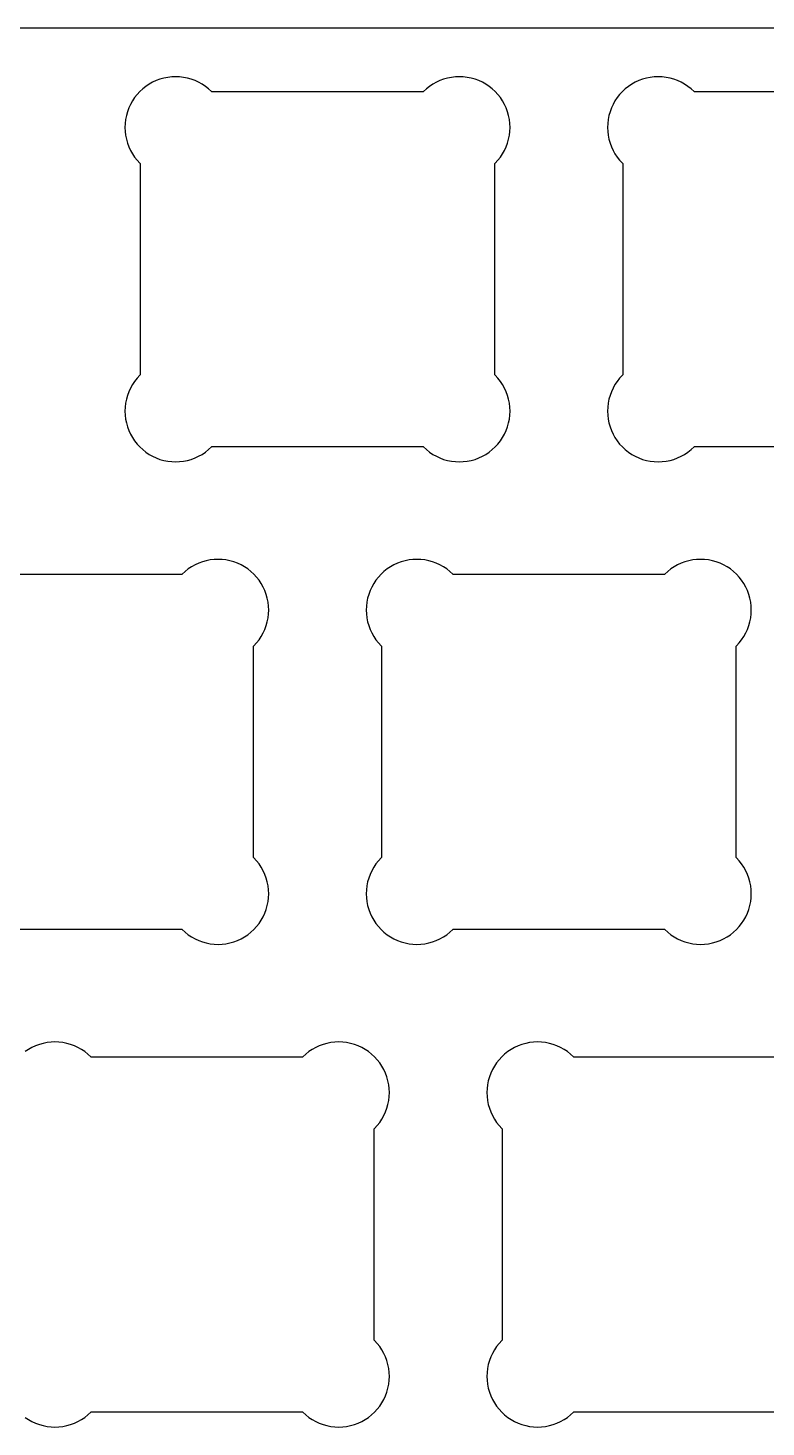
# Model space of a CAD drawing. Extents: x 0 to 286, y 0 to 95.
# Drawn here: x 188.7 to 217.8, y 40.1 to 95.3 of the extents above; entities that cross this region are included whole.
import ezdxf

# ---------------------------------------------------------------- set-up
doc = ezdxf.new("R2010")
doc.units = 0
doc.layers.get('0').update_dxf_attribs({"linetype": 'CONTINUOUS'})

msp = doc.modelspace()

# ---------------------------------------------------------------- linework, layer by layer
at = {"color": 0}
for p, q in [((0.09508, 95.3424), (285.845, 95.3424)), ((194.052, 93.3619), (193.901, 93.3207)), ((194.207, 93.3937), (194.052, 93.3619)), ((194.363, 93.4117), (194.207, 93.3937)), ((194.52, 93.4173), (194.363, 93.4117)), ((194.675, 93.4117), (194.52, 93.4173)), ((194.831, 93.3937), (194.675, 93.4117)), ((194.986, 93.3619), (194.831, 93.3937)), ((195.137, 93.3207), (194.986, 93.3619)), ((205.253, 93.3619), (205.1, 93.3207)), ((205.406, 93.3937), (205.253, 93.3619)), ((205.563, 93.4117), (205.406, 93.3937)), ((205.721, 93.4173), (205.563, 93.4117)), ((205.876, 93.4117), (205.721, 93.4173)), ((206.032, 93.3937), (205.876, 93.4117)), ((206.186, 93.3619), (206.032, 93.3937)), ((206.338, 93.3207), (206.186, 93.3619)), ((213.102, 93.3619), (212.951, 93.3207)), ((213.257, 93.3937), (213.102, 93.3619)), ((213.413, 93.4117), (213.257, 93.3937)), ((213.57, 93.4173), (213.413, 93.4117)), ((213.725, 93.4117), (213.57, 93.4173)), ((213.881, 93.3937), (213.725, 93.4117)), ((214.036, 93.3619), (213.881, 93.3937)), ((214.187, 93.3207), (214.036, 93.3619)), ((193.105, 92.8328), (192.998, 92.7171)), ((193.22, 92.939), (193.105, 92.8328)), ((193.344, 93.037), (193.22, 92.939)), ((193.475, 93.1238), (193.344, 93.037)), ((193.612, 93.2007), (193.475, 93.1238)), ((193.754, 93.2656), (193.612, 93.2007)), ((193.901, 93.3207), (193.754, 93.2656)), ((195.285, 93.2656), (195.137, 93.3207)), ((195.427, 93.2007), (195.285, 93.2656)), ((195.564, 93.1238), (195.427, 93.2007)), ((195.695, 93.037), (195.564, 93.1238)), ((195.818, 92.939), (195.695, 93.037)), ((195.933, 92.8328), (195.818, 92.939)), ((195.947, 92.8176), (195.933, 92.8328)), ((204.291, 92.8176), (195.947, 92.8176)), ((204.305, 92.8328), (204.291, 92.8176)), ((204.421, 92.939), (204.305, 92.8328)), ((204.544, 93.037), (204.421, 92.939)), ((204.675, 93.1238), (204.544, 93.037)), ((204.812, 93.2007), (204.675, 93.1238)), ((204.954, 93.2656), (204.812, 93.2007)), ((205.1, 93.3207), (204.954, 93.2656)), ((206.485, 93.2656), (206.338, 93.3207)), ((206.627, 93.2007), (206.485, 93.2656)), ((206.764, 93.1238), (206.627, 93.2007)), ((206.895, 93.037), (206.764, 93.1238)), ((207.017, 92.939), (206.895, 93.037)), ((207.134, 92.8328), (207.017, 92.939)), ((207.24, 92.7171), (207.134, 92.8328)), ((212.155, 92.8328), (212.048, 92.7171)), ((212.27, 92.939), (212.155, 92.8328)), ((212.394, 93.037), (212.27, 92.939)), ((212.525, 93.1238), (212.394, 93.037)), ((212.662, 93.2007), (212.525, 93.1238)), ((212.804, 93.2656), (212.662, 93.2007)), ((212.951, 93.3207), (212.804, 93.2656)), ((214.335, 93.2656), (214.187, 93.3207)), ((214.477, 93.2007), (214.335, 93.2656)), ((214.614, 93.1238), (214.477, 93.2007)), ((214.745, 93.037), (214.614, 93.1238)), ((214.868, 92.939), (214.745, 93.037)), ((214.983, 92.8328), (214.868, 92.939)), ((214.997, 92.8176), (214.983, 92.8328)), ((223.341, 92.8176), (214.997, 92.8176)), ((192.737, 92.3272), (192.672, 92.184)), ((192.814, 92.4623), (192.737, 92.3272)), ((192.901, 92.5932), (192.814, 92.4623)), ((192.998, 92.7171), (192.901, 92.5932)), ((207.338, 92.5932), (207.24, 92.7171)), ((207.425, 92.4623), (207.338, 92.5932)), ((207.502, 92.3272), (207.425, 92.4623)), ((207.567, 92.184), (207.502, 92.3272)), ((211.787, 92.3272), (211.722, 92.184)), ((211.864, 92.4623), (211.787, 92.3272)), ((211.951, 92.5932), (211.864, 92.4623)), ((212.048, 92.7171), (211.951, 92.5932)), ((192.544, 91.7303), (192.526, 91.5748)), ((192.575, 91.8849), (192.544, 91.7303)), ((192.617, 92.0365), (192.575, 91.8849)), ((192.672, 92.184), (192.617, 92.0365)), ((207.622, 92.0365), (207.567, 92.184)), ((207.663, 91.8849), (207.622, 92.0365)), ((207.695, 91.7303), (207.663, 91.8849)), ((207.713, 91.5748), (207.695, 91.7303)), ((211.594, 91.7303), (211.576, 91.5748)), ((211.625, 91.8849), (211.594, 91.7303)), ((211.667, 92.0365), (211.625, 91.8849)), ((211.722, 92.184), (211.667, 92.0365)), ((192.526, 91.5748), (192.519, 91.4178)), ((192.519, 91.4178), (192.526, 91.2619)), ((192.526, 91.2619), (192.544, 91.1063)), ((207.695, 91.1063), (207.713, 91.2619)), ((207.72, 91.4178), (207.713, 91.5748)), ((207.713, 91.2619), (207.72, 91.4178)), ((211.576, 91.5748), (211.569, 91.4178)), ((211.569, 91.4178), (211.576, 91.2619)), ((211.576, 91.2619), (211.594, 91.1063)), ((192.544, 91.1063), (192.575, 90.9518)), ((192.575, 90.9518), (192.617, 90.8004)), ((192.617, 90.8004), (192.672, 90.653)), ((192.672, 90.653), (192.737, 90.5108)), ((207.502, 90.5108), (207.567, 90.653)), ((207.567, 90.653), (207.622, 90.8004)), ((207.622, 90.8004), (207.663, 90.9518)), ((207.663, 90.9518), (207.695, 91.1063)), ((211.594, 91.1063), (211.625, 90.9518)), ((211.625, 90.9518), (211.667, 90.8004)), ((211.667, 90.8004), (211.722, 90.653)), ((211.722, 90.653), (211.787, 90.5108)), ((192.737, 90.5108), (192.814, 90.3732)), ((192.814, 90.3732), (192.901, 90.2423)), ((192.901, 90.2423), (192.998, 90.1196)), ((192.998, 90.1196), (193.105, 90.0038)), ((207.134, 90.0038), (207.24, 90.1196)), ((207.24, 90.1196), (207.338, 90.2423)), ((207.338, 90.2423), (207.425, 90.3732)), ((207.425, 90.3732), (207.502, 90.5108)), ((211.787, 90.5108), (211.864, 90.3732)), ((211.864, 90.3732), (211.951, 90.2423)), ((211.951, 90.2423), (212.048, 90.1196)), ((212.048, 90.1196), (212.155, 90.0038)), ((193.105, 90.0038), (193.12, 89.9901)), ((193.12, 89.9901), (193.12, 81.6462)), ((207.119, 89.9901), (207.134, 90.0038)), ((207.119, 81.6462), (207.119, 89.9901)), ((212.155, 90.0038), (212.17, 89.9901)), ((212.17, 89.9901), (212.17, 81.6462)), ((192.814, 81.2631), (192.737, 81.1251)), ((192.901, 81.394), (192.814, 81.2631)), ((192.998, 81.5164), (192.901, 81.394)), ((193.105, 81.6321), (192.998, 81.5164)), ((193.12, 81.6462), (193.105, 81.6321)), ((207.134, 81.6321), (207.119, 81.6462)), ((207.24, 81.5164), (207.134, 81.6321)), ((207.338, 81.394), (207.24, 81.5164)), ((207.425, 81.2631), (207.338, 81.394)), ((207.502, 81.1251), (207.425, 81.2631)), ((211.864, 81.2631), (211.787, 81.1251)), ((211.951, 81.394), (211.864, 81.2631)), ((212.048, 81.5164), (211.951, 81.394)), ((212.155, 81.6321), (212.048, 81.5164)), ((212.17, 81.6462), (212.155, 81.6321)), ((192.575, 80.6842), (192.544, 80.5311)), ((192.617, 80.8373), (192.575, 80.6842)), ((192.672, 80.9833), (192.617, 80.8373)), ((192.737, 81.1251), (192.672, 80.9833)), ((207.567, 80.9833), (207.502, 81.1251)), ((207.622, 80.8373), (207.567, 80.9833)), ((207.663, 80.6842), (207.622, 80.8373)), ((207.695, 80.5311), (207.663, 80.6842)), ((211.625, 80.6842), (211.594, 80.5311)), ((211.667, 80.8373), (211.625, 80.6842)), ((211.722, 80.9833), (211.667, 80.8373)), ((211.787, 81.1251), (211.722, 80.9833)), ((192.526, 80.3741), (192.519, 80.2171)), ((192.519, 80.2171), (192.526, 80.0612)), ((192.544, 80.5311), (192.526, 80.3741)), ((207.713, 80.3741), (207.695, 80.5311)), ((207.72, 80.2171), (207.713, 80.3741)), ((207.713, 80.0612), (207.72, 80.2171)), ((211.576, 80.3741), (211.569, 80.2171)), ((211.569, 80.2171), (211.576, 80.0612)), ((211.594, 80.5311), (211.576, 80.3741)), ((192.526, 80.0612), (192.544, 79.9056)), ((192.544, 79.9056), (192.575, 79.7511)), ((192.575, 79.7511), (192.617, 79.5997)), ((192.617, 79.5997), (192.672, 79.4523)), ((207.567, 79.4523), (207.622, 79.5997)), ((207.622, 79.5997), (207.663, 79.7511)), ((207.663, 79.7511), (207.695, 79.9056)), ((207.695, 79.9056), (207.713, 80.0612)), ((211.576, 80.0612), (211.594, 79.9056)), ((211.594, 79.9056), (211.625, 79.7511)), ((211.625, 79.7511), (211.667, 79.5997)), ((211.667, 79.5997), (211.722, 79.4523)), ((192.672, 79.4523), (192.737, 79.3101)), ((192.737, 79.3101), (192.814, 79.1739)), ((192.814, 79.1739), (192.901, 79.043)), ((192.901, 79.043), (192.998, 78.9203)), ((207.24, 78.9203), (207.338, 79.043)), ((207.338, 79.043), (207.425, 79.1739)), ((207.425, 79.1739), (207.502, 79.3101)), ((207.502, 79.3101), (207.567, 79.4523)), ((211.722, 79.4523), (211.787, 79.3101)), ((211.787, 79.3101), (211.864, 79.1739)), ((211.864, 79.1739), (211.951, 79.043)), ((211.951, 79.043), (212.048, 78.9203)), ((192.998, 78.9203), (193.105, 78.8031)), ((193.105, 78.8031), (193.22, 78.697)), ((193.22, 78.697), (193.344, 78.5992)), ((193.344, 78.5992), (193.475, 78.5125)), ((193.475, 78.5125), (193.612, 78.4352)), ((193.612, 78.4352), (193.754, 78.3703)), ((195.285, 78.3703), (195.427, 78.4352)), ((195.427, 78.4352), (195.564, 78.5125)), ((195.564, 78.5125), (195.695, 78.5992)), ((195.695, 78.5992), (195.818, 78.697)), ((195.818, 78.697), (195.933, 78.8031)), ((195.933, 78.8031), (195.947, 78.8183)), ((195.947, 78.8183), (204.291, 78.8183)), ((204.291, 78.8183), (204.305, 78.8031)), ((204.305, 78.8031), (204.421, 78.697)), ((204.421, 78.697), (204.544, 78.5992)), ((204.544, 78.5992), (204.675, 78.5125)), ((204.675, 78.5125), (204.812, 78.4352)), ((204.812, 78.4352), (204.954, 78.3703)), ((206.485, 78.3703), (206.627, 78.4352)), ((206.627, 78.4352), (206.764, 78.5125)), ((206.764, 78.5125), (206.895, 78.5992)), ((206.895, 78.5992), (207.017, 78.697)), ((207.017, 78.697), (207.134, 78.8031)), ((207.134, 78.8031), (207.24, 78.9203)), ((212.048, 78.9203), (212.155, 78.8031)), ((212.155, 78.8031), (212.27, 78.697)), ((212.27, 78.697), (212.394, 78.5992)), ((212.394, 78.5992), (212.525, 78.5125)), ((212.525, 78.5125), (212.662, 78.4352)), ((212.662, 78.4352), (212.804, 78.3703)), ((214.335, 78.3703), (214.477, 78.4352)), ((214.477, 78.4352), (214.614, 78.5125)), ((214.614, 78.5125), (214.745, 78.5992)), ((214.745, 78.5992), (214.868, 78.697)), ((214.868, 78.697), (214.983, 78.8031)), ((214.983, 78.8031), (214.997, 78.8183)), ((214.997, 78.8183), (223.341, 78.8183)), ((193.754, 78.3703), (193.901, 78.3153)), ((193.901, 78.3153), (194.052, 78.274)), ((194.052, 78.274), (194.207, 78.2422)), ((194.207, 78.2422), (194.363, 78.2242)), ((194.363, 78.2242), (194.52, 78.2175)), ((194.52, 78.2175), (194.675, 78.2242)), ((194.675, 78.2242), (194.831, 78.2422)), ((194.831, 78.2422), (194.986, 78.274)), ((194.986, 78.274), (195.137, 78.3153)), ((195.137, 78.3153), (195.285, 78.3703)), ((204.954, 78.3703), (205.1, 78.3153)), ((205.1, 78.3153), (205.253, 78.274)), ((205.253, 78.274), (205.406, 78.2422)), ((205.406, 78.2422), (205.563, 78.2242)), ((205.563, 78.2242), (205.721, 78.2175)), ((205.721, 78.2175), (205.876, 78.2242)), ((205.876, 78.2242), (206.032, 78.2422)), ((206.032, 78.2422), (206.186, 78.274)), ((206.186, 78.274), (206.338, 78.3153)), ((206.338, 78.3153), (206.485, 78.3703)), ((212.804, 78.3703), (212.951, 78.3153)), ((212.951, 78.3153), (213.102, 78.274)), ((213.102, 78.274), (213.257, 78.2422)), ((213.257, 78.2422), (213.413, 78.2242)), ((213.413, 78.2242), (213.57, 78.2175)), ((213.57, 78.2175), (213.725, 78.2242)), ((213.725, 78.2242), (213.881, 78.2422)), ((213.881, 78.2422), (214.036, 78.274)), ((214.036, 78.274), (214.187, 78.3153)), ((214.187, 78.3153), (214.335, 78.3703)), ((195.15, 74.0738), (195.019, 73.987)), ((195.287, 74.1507), (195.15, 74.0738)), ((195.429, 74.2156), (195.287, 74.1507)), ((195.575, 74.2707), (195.429, 74.2156)), ((195.728, 74.3119), (195.575, 74.2707)), ((195.881, 74.3437), (195.728, 74.3119)), ((196.038, 74.3617), (195.881, 74.3437)), ((196.196, 74.3673), (196.038, 74.3617)), ((196.351, 74.3617), (196.196, 74.3673)), ((196.507, 74.3437), (196.351, 74.3617)), ((196.661, 74.3119), (196.507, 74.3437)), ((196.813, 74.2707), (196.661, 74.3119)), ((196.96, 74.2156), (196.813, 74.2707)), ((197.102, 74.1507), (196.96, 74.2156)), ((197.239, 74.0738), (197.102, 74.1507)), ((197.37, 73.987), (197.239, 74.0738)), ((203, 74.0738), (202.869, 73.987)), ((203.137, 74.1507), (203, 74.0738)), ((203.279, 74.2156), (203.137, 74.1507)), ((203.426, 74.2707), (203.279, 74.2156)), ((203.577, 74.3119), (203.426, 74.2707)), ((203.732, 74.3437), (203.577, 74.3119)), ((203.888, 74.3617), (203.732, 74.3437)), ((204.045, 74.3673), (203.888, 74.3617)), ((204.2, 74.3617), (204.045, 74.3673)), ((204.356, 74.3437), (204.2, 74.3617)), ((204.511, 74.3119), (204.356, 74.3437)), ((204.662, 74.2707), (204.511, 74.3119)), ((204.81, 74.2156), (204.662, 74.2707)), ((204.952, 74.1507), (204.81, 74.2156)), ((205.089, 74.0738), (204.952, 74.1507)), ((205.22, 73.987), (205.089, 74.0738)), ((214.2, 74.0738), (214.069, 73.987)), ((214.337, 74.1507), (214.2, 74.0738)), ((214.479, 74.2156), (214.337, 74.1507)), ((214.625, 74.2707), (214.479, 74.2156)), ((214.778, 74.3119), (214.625, 74.2707)), ((214.931, 74.3437), (214.778, 74.3119)), ((215.088, 74.3617), (214.931, 74.3437)), ((215.246, 74.3673), (215.088, 74.3617)), ((215.401, 74.3617), (215.246, 74.3673)), ((215.557, 74.3437), (215.401, 74.3617)), ((215.711, 74.3119), (215.557, 74.3437)), ((215.863, 74.2707), (215.711, 74.3119)), ((216.01, 74.2156), (215.863, 74.2707)), ((216.152, 74.1507), (216.01, 74.2156)), ((216.289, 74.0738), (216.152, 74.1507)), ((216.42, 73.987), (216.289, 74.0738)), ((194.766, 73.7676), (186.422, 73.7676)), ((194.78, 73.7828), (194.766, 73.7676)), ((194.896, 73.889), (194.78, 73.7828)), ((195.019, 73.987), (194.896, 73.889)), ((197.492, 73.889), (197.37, 73.987)), ((197.609, 73.7828), (197.492, 73.889)), ((197.715, 73.6671), (197.609, 73.7828)), ((197.813, 73.5432), (197.715, 73.6671)), ((197.9, 73.4124), (197.813, 73.5432)), ((202.426, 73.5432), (202.339, 73.4124)), ((202.523, 73.6671), (202.426, 73.5432)), ((202.63, 73.7828), (202.523, 73.6671)), ((202.745, 73.889), (202.63, 73.7828)), ((202.869, 73.987), (202.745, 73.889)), ((205.343, 73.889), (205.22, 73.987)), ((205.458, 73.7828), (205.343, 73.889)), ((205.472, 73.7676), (205.458, 73.7828)), ((213.816, 73.7676), (205.472, 73.7676)), ((213.83, 73.7828), (213.816, 73.7676)), ((213.946, 73.889), (213.83, 73.7828)), ((214.069, 73.987), (213.946, 73.889)), ((216.542, 73.889), (216.42, 73.987)), ((216.659, 73.7828), (216.542, 73.889)), ((216.765, 73.6671), (216.659, 73.7828)), ((216.863, 73.5432), (216.765, 73.6671)), ((216.95, 73.4124), (216.863, 73.5432)), ((197.977, 73.2758), (197.9, 73.4124)), ((198.042, 73.134), (197.977, 73.2758)), ((198.097, 72.9865), (198.042, 73.134)), ((198.138, 72.8349), (198.097, 72.9865)), ((202.142, 72.9865), (202.1, 72.8349)), ((202.197, 73.134), (202.142, 72.9865)), ((202.262, 73.2758), (202.197, 73.134)), ((202.339, 73.4124), (202.262, 73.2758)), ((217.027, 73.2758), (216.95, 73.4124)), ((217.092, 73.134), (217.027, 73.2758)), ((217.147, 72.9865), (217.092, 73.134)), ((217.188, 72.8349), (217.147, 72.9865)), ((198.17, 72.6803), (198.138, 72.8349)), ((198.188, 72.5248), (198.17, 72.6803)), ((198.195, 72.3678), (198.188, 72.5248)), ((198.188, 72.2119), (198.195, 72.3678)), ((202.051, 72.5248), (202.045, 72.3678)), ((202.045, 72.3678), (202.051, 72.2119)), ((202.069, 72.6803), (202.051, 72.5248)), ((202.1, 72.8349), (202.069, 72.6803)), ((217.22, 72.6803), (217.188, 72.8349)), ((217.238, 72.5248), (217.22, 72.6803)), ((217.245, 72.3678), (217.238, 72.5248)), ((217.238, 72.2119), (217.245, 72.3678)), ((198.097, 71.7504), (198.138, 71.9018)), ((198.138, 71.9018), (198.17, 72.0563)), ((198.17, 72.0563), (198.188, 72.2119)), ((202.051, 72.2119), (202.069, 72.0563)), ((202.069, 72.0563), (202.1, 71.9018)), ((202.1, 71.9018), (202.142, 71.7504)), ((217.147, 71.7504), (217.188, 71.9018)), ((217.188, 71.9018), (217.22, 72.0563)), ((217.22, 72.0563), (217.238, 72.2119)), ((197.813, 71.1923), (197.9, 71.3232)), ((197.9, 71.3232), (197.977, 71.4608)), ((197.977, 71.4608), (198.042, 71.603)), ((198.042, 71.603), (198.097, 71.7504)), ((202.142, 71.7504), (202.197, 71.603)), ((202.197, 71.603), (202.262, 71.4608)), ((202.262, 71.4608), (202.339, 71.3232)), ((202.339, 71.3232), (202.426, 71.1923)), ((216.863, 71.1923), (216.95, 71.3232)), ((216.95, 71.3232), (217.027, 71.4608)), ((217.027, 71.4608), (217.092, 71.603)), ((217.092, 71.603), (217.147, 71.7504)), ((197.594, 70.9401), (197.609, 70.9538)), ((197.594, 62.5962), (197.594, 70.9401)), ((197.609, 70.9538), (197.715, 71.0696)), ((197.715, 71.0696), (197.813, 71.1923)), ((202.426, 71.1923), (202.523, 71.0696)), ((202.523, 71.0696), (202.63, 70.9538)), ((202.63, 70.9538), (202.645, 70.9401)), ((202.645, 70.9401), (202.645, 62.5962)), ((216.644, 70.9401), (216.659, 70.9538)), ((216.644, 62.5962), (216.644, 70.9401)), ((216.659, 70.9538), (216.765, 71.0696)), ((216.765, 71.0696), (216.863, 71.1923)), ((197.609, 62.5821), (197.594, 62.5962)), ((197.715, 62.4664), (197.609, 62.5821)), ((197.813, 62.3439), (197.715, 62.4664)), ((202.523, 62.4664), (202.426, 62.3439)), ((202.63, 62.5821), (202.523, 62.4664)), ((202.645, 62.5962), (202.63, 62.5821)), ((216.659, 62.5821), (216.644, 62.5962)), ((216.765, 62.4664), (216.659, 62.5821)), ((216.863, 62.3439), (216.765, 62.4664)), ((197.9, 62.2131), (197.813, 62.3439)), ((197.977, 62.0751), (197.9, 62.2131)), ((198.042, 61.9333), (197.977, 62.0751)), ((198.097, 61.7873), (198.042, 61.9333)), ((202.197, 61.9333), (202.142, 61.7873)), ((202.262, 62.0751), (202.197, 61.9333)), ((202.339, 62.2131), (202.262, 62.0751)), ((202.426, 62.3439), (202.339, 62.2131)), ((216.95, 62.2131), (216.863, 62.3439)), ((217.027, 62.0751), (216.95, 62.2131)), ((217.092, 61.9333), (217.027, 62.0751)), ((217.147, 61.7873), (217.092, 61.9333)), ((198.138, 61.6342), (198.097, 61.7873)), ((198.17, 61.4811), (198.138, 61.6342)), ((198.188, 61.3241), (198.17, 61.4811)), ((198.195, 61.1671), (198.188, 61.3241)), ((202.051, 61.3241), (202.045, 61.1671)), ((202.069, 61.4811), (202.051, 61.3241)), ((202.1, 61.6342), (202.069, 61.4811)), ((202.142, 61.7873), (202.1, 61.6342)), ((217.188, 61.6342), (217.147, 61.7873)), ((217.22, 61.4811), (217.188, 61.6342)), ((217.238, 61.3241), (217.22, 61.4811)), ((217.245, 61.1671), (217.238, 61.3241)), ((198.138, 60.7011), (198.17, 60.8556)), ((198.17, 60.8556), (198.188, 61.0112)), ((198.188, 61.0112), (198.195, 61.1671)), ((202.045, 61.1671), (202.051, 61.0112)), ((202.051, 61.0112), (202.069, 60.8556)), ((202.069, 60.8556), (202.1, 60.7011)), ((217.188, 60.7011), (217.22, 60.8556)), ((217.22, 60.8556), (217.238, 61.0112)), ((217.238, 61.0112), (217.245, 61.1671)), ((197.9, 60.1239), (197.977, 60.2601)), ((197.977, 60.2601), (198.042, 60.4023)), ((198.042, 60.4023), (198.097, 60.5497)), ((198.097, 60.5497), (198.138, 60.7011)), ((202.1, 60.7011), (202.142, 60.5497)), ((202.142, 60.5497), (202.197, 60.4023)), ((202.197, 60.4023), (202.262, 60.2601)), ((202.262, 60.2601), (202.339, 60.1239)), ((216.95, 60.1239), (217.027, 60.2601)), ((217.027, 60.2601), (217.092, 60.4023)), ((217.092, 60.4023), (217.147, 60.5497)), ((217.147, 60.5497), (217.188, 60.7011)), ((186.422, 59.7683), (194.766, 59.7683)), ((194.766, 59.7683), (194.78, 59.7531)), ((194.78, 59.7531), (194.896, 59.647)), ((194.896, 59.647), (195.019, 59.5492)), ((197.37, 59.5492), (197.492, 59.647)), ((197.492, 59.647), (197.609, 59.7531)), ((197.609, 59.7531), (197.715, 59.8703)), ((197.715, 59.8703), (197.813, 59.993)), ((197.813, 59.993), (197.9, 60.1239)), ((202.339, 60.1239), (202.426, 59.993)), ((202.426, 59.993), (202.523, 59.8703)), ((202.523, 59.8703), (202.63, 59.7531)), ((202.63, 59.7531), (202.745, 59.647)), ((202.745, 59.647), (202.869, 59.5492)), ((205.22, 59.5492), (205.343, 59.647)), ((205.343, 59.647), (205.458, 59.7531)), ((205.458, 59.7531), (205.472, 59.7683)), ((205.472, 59.7683), (213.816, 59.7683)), ((213.816, 59.7683), (213.83, 59.7531)), ((213.83, 59.7531), (213.946, 59.647)), ((213.946, 59.647), (214.069, 59.5492)), ((216.42, 59.5492), (216.542, 59.647)), ((216.542, 59.647), (216.659, 59.7531)), ((216.659, 59.7531), (216.765, 59.8703)), ((216.765, 59.8703), (216.863, 59.993)), ((216.863, 59.993), (216.95, 60.1239)), ((195.019, 59.5492), (195.15, 59.4625)), ((195.15, 59.4625), (195.287, 59.3852)), ((195.287, 59.3852), (195.429, 59.3203)), ((195.429, 59.3203), (195.575, 59.2653)), ((195.575, 59.2653), (195.728, 59.224)), ((195.728, 59.224), (195.881, 59.1922)), ((195.881, 59.1922), (196.038, 59.1742)), ((196.038, 59.1742), (196.196, 59.1675)), ((196.196, 59.1675), (196.351, 59.1742)), ((196.351, 59.1742), (196.507, 59.1922)), ((196.507, 59.1922), (196.661, 59.224)), ((196.661, 59.224), (196.813, 59.2653)), ((196.813, 59.2653), (196.96, 59.3203)), ((196.96, 59.3203), (197.102, 59.3852)), ((197.102, 59.3852), (197.239, 59.4625)), ((197.239, 59.4625), (197.37, 59.5492)), ((202.869, 59.5492), (203, 59.4625)), ((203, 59.4625), (203.137, 59.3852)), ((203.137, 59.3852), (203.279, 59.3203)), ((203.279, 59.3203), (203.426, 59.2653)), ((203.426, 59.2653), (203.577, 59.224)), ((203.577, 59.224), (203.732, 59.1922)), ((203.732, 59.1922), (203.888, 59.1742)), ((203.888, 59.1742), (204.045, 59.1675)), ((204.045, 59.1675), (204.2, 59.1742)), ((204.2, 59.1742), (204.356, 59.1922)), ((204.356, 59.1922), (204.511, 59.224)), ((204.511, 59.224), (204.662, 59.2653)), ((204.662, 59.2653), (204.81, 59.3203)), ((204.81, 59.3203), (204.952, 59.3852)), ((204.952, 59.3852), (205.089, 59.4625)), ((205.089, 59.4625), (205.22, 59.5492)), ((214.069, 59.5492), (214.2, 59.4625)), ((214.2, 59.4625), (214.337, 59.3852)), ((214.337, 59.3852), (214.479, 59.3203)), ((214.479, 59.3203), (214.625, 59.2653)), ((214.625, 59.2653), (214.778, 59.224)), ((214.778, 59.224), (214.931, 59.1922)), ((214.931, 59.1922), (215.088, 59.1742)), ((215.088, 59.1742), (215.246, 59.1675)), ((215.246, 59.1675), (215.401, 59.1742)), ((215.401, 59.1742), (215.557, 59.1922)), ((215.557, 59.1922), (215.711, 59.224)), ((215.711, 59.224), (215.863, 59.2653)), ((215.863, 59.2653), (216.01, 59.3203)), ((216.01, 59.3203), (216.152, 59.3852)), ((216.152, 59.3852), (216.289, 59.4625)), ((216.289, 59.4625), (216.42, 59.5492)), ((189.29, 55.2619), (189.139, 55.2207)), ((189.444, 55.2937), (189.29, 55.2619)), ((189.6, 55.3117), (189.444, 55.2937)), ((189.757, 55.3173), (189.6, 55.3117)), ((189.914, 55.3117), (189.757, 55.3173)), ((190.07, 55.2937), (189.914, 55.3117)), ((190.224, 55.2619), (190.07, 55.2937)), ((190.375, 55.2207), (190.224, 55.2619)), ((200.489, 55.2619), (200.339, 55.2207)), ((200.644, 55.2937), (200.489, 55.2619)), ((200.799, 55.3117), (200.644, 55.2937)), ((200.957, 55.3173), (200.799, 55.3117)), ((201.114, 55.3117), (200.957, 55.3173)), ((201.269, 55.2937), (201.114, 55.3117)), ((201.424, 55.2619), (201.269, 55.2937)), ((201.575, 55.2207), (201.424, 55.2619)), ((208.34, 55.2619), (208.189, 55.2207)), ((208.494, 55.2937), (208.34, 55.2619)), ((208.65, 55.3117), (208.494, 55.2937)), ((208.807, 55.3173), (208.65, 55.3117)), ((208.964, 55.3117), (208.807, 55.3173)), ((209.12, 55.2937), (208.964, 55.3117)), ((209.274, 55.2619), (209.12, 55.2937)), ((209.425, 55.2207), (209.274, 55.2619)), ((188.711, 55.0238), (188.581, 54.937)), ((188.849, 55.1007), (188.711, 55.0238)), ((188.993, 55.1656), (188.849, 55.1007)), ((189.139, 55.2207), (188.993, 55.1656)), ((190.522, 55.1656), (190.375, 55.2207)), ((190.665, 55.1007), (190.522, 55.1656)), ((190.802, 55.0238), (190.665, 55.1007)), ((190.933, 54.937), (190.802, 55.0238)), ((191.055, 54.839), (190.933, 54.937)), ((191.171, 54.7328), (191.055, 54.839)), ((191.185, 54.7176), (191.171, 54.7328)), ((199.529, 54.7176), (191.185, 54.7176)), ((199.543, 54.7328), (199.529, 54.7176)), ((199.657, 54.839), (199.543, 54.7328)), ((199.781, 54.937), (199.657, 54.839)), ((199.912, 55.0238), (199.781, 54.937)), ((200.048, 55.1007), (199.912, 55.0238)), ((200.192, 55.1656), (200.048, 55.1007)), ((200.339, 55.2207), (200.192, 55.1656)), ((201.722, 55.1656), (201.575, 55.2207)), ((201.865, 55.1007), (201.722, 55.1656)), ((202.001, 55.0238), (201.865, 55.1007)), ((202.134, 54.937), (202.001, 55.0238)), ((202.256, 54.839), (202.134, 54.937)), ((202.37, 54.7328), (202.256, 54.839)), ((202.478, 54.6171), (202.37, 54.7328)), ((207.393, 54.7328), (207.286, 54.6171)), ((207.508, 54.839), (207.393, 54.7328)), ((207.631, 54.937), (207.508, 54.839)), ((207.761, 55.0238), (207.631, 54.937)), ((207.899, 55.1007), (207.761, 55.0238)), ((208.043, 55.1656), (207.899, 55.1007)), ((208.189, 55.2207), (208.043, 55.1656)), ((209.572, 55.1656), (209.425, 55.2207)), ((209.715, 55.1007), (209.572, 55.1656)), ((209.852, 55.0238), (209.715, 55.1007)), ((209.983, 54.937), (209.852, 55.0238)), ((210.105, 54.839), (209.983, 54.937)), ((210.221, 54.7328), (210.105, 54.839)), ((210.235, 54.7176), (210.221, 54.7328)), ((218.579, 54.7176), (210.235, 54.7176)), ((202.575, 54.4932), (202.478, 54.6171)), ((202.661, 54.3624), (202.575, 54.4932)), ((202.738, 54.2258), (202.661, 54.3624)), ((202.805, 54.084), (202.738, 54.2258)), ((207.026, 54.2258), (206.959, 54.084)), ((207.101, 54.3624), (207.026, 54.2258)), ((207.19, 54.4932), (207.101, 54.3624)), ((207.286, 54.6171), (207.19, 54.4932)), ((202.858, 53.9365), (202.805, 54.084)), ((202.902, 53.7849), (202.858, 53.9365)), ((202.931, 53.6303), (202.902, 53.7849)), ((202.951, 53.4748), (202.931, 53.6303)), ((206.831, 53.6303), (206.813, 53.4748)), ((206.861, 53.7849), (206.831, 53.6303)), ((206.904, 53.9365), (206.861, 53.7849)), ((206.959, 54.084), (206.904, 53.9365)), ((202.931, 53.0063), (202.951, 53.1619)), ((202.956, 53.3178), (202.951, 53.4748)), ((202.951, 53.1619), (202.956, 53.3178)), ((206.813, 53.4748), (206.806, 53.3178)), ((206.806, 53.3178), (206.813, 53.1619)), ((206.813, 53.1619), (206.831, 53.0063)), ((202.738, 52.4108), (202.805, 52.553)), ((202.805, 52.553), (202.858, 52.7004)), ((202.858, 52.7004), (202.902, 52.8518)), ((202.902, 52.8518), (202.931, 53.0063)), ((206.831, 53.0063), (206.861, 52.8518)), ((206.861, 52.8518), (206.904, 52.7004)), ((206.904, 52.7004), (206.959, 52.553)), ((206.959, 52.553), (207.026, 52.4108)), ((202.37, 51.9038), (202.478, 52.0196)), ((202.478, 52.0196), (202.575, 52.1423)), ((202.575, 52.1423), (202.661, 52.2732)), ((202.661, 52.2732), (202.738, 52.4108)), ((207.026, 52.4108), (207.101, 52.2732)), ((207.101, 52.2732), (207.19, 52.1423)), ((207.19, 52.1423), (207.286, 52.0196)), ((207.286, 52.0196), (207.393, 51.9038)), ((202.357, 51.8901), (202.37, 51.9038)), ((202.357, 43.5462), (202.357, 51.8901)), ((207.393, 51.9038), (207.407, 51.8901)), ((207.407, 51.8901), (207.407, 43.5462)), ((202.37, 43.5321), (202.357, 43.5462)), ((202.478, 43.4164), (202.37, 43.5321)), ((202.575, 43.2939), (202.478, 43.4164)), ((202.661, 43.1631), (202.575, 43.2939)), ((202.738, 43.0251), (202.661, 43.1631)), ((207.101, 43.1631), (207.026, 43.0251)), ((207.19, 43.2939), (207.101, 43.1631)), ((207.286, 43.4164), (207.19, 43.2939)), ((207.393, 43.5321), (207.286, 43.4164)), ((207.407, 43.5462), (207.393, 43.5321)), ((202.805, 42.8833), (202.738, 43.0251)), ((202.858, 42.7373), (202.805, 42.8833)), ((202.902, 42.5842), (202.858, 42.7373)), ((202.931, 42.4311), (202.902, 42.5842)), ((206.861, 42.5842), (206.831, 42.4311)), ((206.904, 42.7373), (206.861, 42.5842)), ((206.959, 42.8833), (206.904, 42.7373)), ((207.026, 43.0251), (206.959, 42.8833)), ((202.951, 42.2741), (202.931, 42.4311)), ((202.956, 42.1171), (202.951, 42.2741)), ((202.951, 41.9612), (202.956, 42.1171)), ((206.813, 42.2741), (206.806, 42.1171)), ((206.806, 42.1171), (206.813, 41.9612)), ((206.831, 42.4311), (206.813, 42.2741)), ((202.805, 41.3523), (202.858, 41.4997)), ((202.858, 41.4997), (202.902, 41.6511)), ((202.902, 41.6511), (202.931, 41.8056)), ((202.931, 41.8056), (202.951, 41.9612)), ((206.813, 41.9612), (206.831, 41.8056)), ((206.831, 41.8056), (206.861, 41.6511)), ((206.861, 41.6511), (206.904, 41.4997)), ((206.904, 41.4997), (206.959, 41.3523)), ((202.478, 40.8203), (202.575, 40.943)), ((202.575, 40.943), (202.661, 41.0739)), ((202.661, 41.0739), (202.738, 41.2101)), ((202.738, 41.2101), (202.805, 41.3523)), ((206.959, 41.3523), (207.026, 41.2101)), ((207.026, 41.2101), (207.101, 41.0739)), ((207.101, 41.0739), (207.19, 40.943)), ((207.19, 40.943), (207.286, 40.8203)), ((188.581, 40.4992), (188.711, 40.4125)), ((188.711, 40.4125), (188.849, 40.3352)), ((188.849, 40.3352), (188.993, 40.2703)), ((190.522, 40.2703), (190.665, 40.3352)), ((190.665, 40.3352), (190.802, 40.4125)), ((190.802, 40.4125), (190.933, 40.4992)), ((190.933, 40.4992), (191.055, 40.597)), ((191.055, 40.597), (191.171, 40.7031)), ((191.171, 40.7031), (191.184, 40.7183)), ((191.184, 40.7183), (199.53, 40.7183)), ((199.53, 40.7183), (199.543, 40.7031)), ((199.543, 40.7031), (199.657, 40.597)), ((199.657, 40.597), (199.781, 40.4992)), ((199.781, 40.4992), (199.912, 40.4125)), ((199.912, 40.4125), (200.048, 40.3352)), ((200.048, 40.3352), (200.192, 40.2703)), ((201.722, 40.2703), (201.865, 40.3352)), ((201.865, 40.3352), (202.001, 40.4125)), ((202.001, 40.4125), (202.134, 40.4992)), ((202.134, 40.4992), (202.256, 40.597)), ((202.256, 40.597), (202.37, 40.7031)), ((202.37, 40.7031), (202.478, 40.8203)), ((207.286, 40.8203), (207.393, 40.7031)), ((207.393, 40.7031), (207.508, 40.597)), ((207.508, 40.597), (207.631, 40.4992)), ((207.631, 40.4992), (207.761, 40.4125)), ((207.761, 40.4125), (207.899, 40.3352)), ((207.899, 40.3352), (208.043, 40.2703)), ((209.572, 40.2703), (209.715, 40.3352)), ((209.715, 40.3352), (209.852, 40.4125)), ((209.852, 40.4125), (209.983, 40.4992)), ((209.983, 40.4992), (210.105, 40.597)), ((210.105, 40.597), (210.221, 40.7031)), ((210.221, 40.7031), (210.234, 40.7183)), ((210.234, 40.7183), (218.58, 40.7183)), ((188.993, 40.2703), (189.139, 40.2153)), ((189.139, 40.2153), (189.29, 40.174)), ((189.29, 40.174), (189.444, 40.1422)), ((189.444, 40.1422), (189.6, 40.1242)), ((189.6, 40.1242), (189.757, 40.1175)), ((189.757, 40.1175), (189.914, 40.1242)), ((189.914, 40.1242), (190.07, 40.1422)), ((190.07, 40.1422), (190.224, 40.174)), ((190.224, 40.174), (190.375, 40.2153)), ((190.375, 40.2153), (190.522, 40.2703)), ((200.192, 40.2703), (200.339, 40.2153)), ((200.339, 40.2153), (200.489, 40.174)), ((200.489, 40.174), (200.644, 40.1422)), ((200.644, 40.1422), (200.799, 40.1242)), ((200.799, 40.1242), (200.957, 40.1175)), ((200.957, 40.1175), (201.114, 40.1242)), ((201.114, 40.1242), (201.269, 40.1422)), ((201.269, 40.1422), (201.424, 40.174)), ((201.424, 40.174), (201.575, 40.2153)), ((201.575, 40.2153), (201.722, 40.2703)), ((208.043, 40.2703), (208.189, 40.2153)), ((208.189, 40.2153), (208.34, 40.174)), ((208.34, 40.174), (208.494, 40.1422)), ((208.494, 40.1422), (208.65, 40.1242)), ((208.65, 40.1242), (208.807, 40.1175)), ((208.807, 40.1175), (208.964, 40.1242)), ((208.964, 40.1242), (209.12, 40.1422)), ((209.12, 40.1422), (209.274, 40.174)), ((209.274, 40.174), (209.425, 40.2153)), ((209.425, 40.2153), (209.572, 40.2703))]:
    msp.add_line(p, q, dxfattribs=at)

doc.saveas('drawing.dxf')
